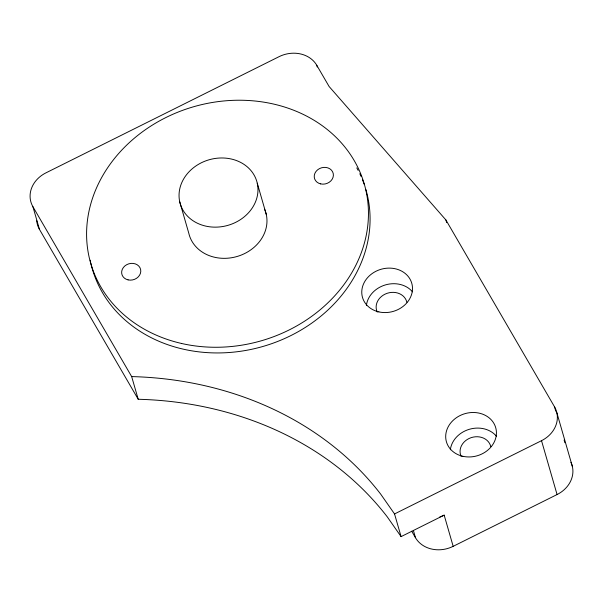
<?xml version="1.0" encoding="UTF-8"?>
<svg xmlns="http://www.w3.org/2000/svg" width="603" height="603" viewBox="0 0 603 603"><rect width="100%" height="100%" fill="white"/><g stroke="black" fill="none" stroke-linecap="round" stroke-linejoin="round"><path stroke-width="0.9" d="M401.085 536.617L394.543 513.937L541.524 440.68A28.484 24.361 -16.1 0 0 554.526 406.814L445.911 219.974L329.102 86.5L316.756 65.267A28.484 24.361 -16.1 0 0 279.068 56.667L45.926 172.865A28.484 24.361 -16.1 0 0 32.924 206.723L39.474 229.411L138.215 399.269A343.936 294.189 -16.1 0 1 387.224 516.801L401.085 536.617L444.17 515.143L453.17 546.333L557.074 494.55A28.484 24.361 -16.1 0 0 570.92 462.305M394.543 513.937L380.681 494.121A343.936 294.189 -16.1 0 0 131.665 376.589L32.924 206.723M411.713 531.235L415.49 537.733A28.484 24.361 -16.1 0 0 453.17 546.333M556.855 412.738L572.405 466.609M554.526 406.814L555.823 411.306M564.114 440.039L564.89 442.73M541.524 440.68L557.074 494.55M445.911 219.974L446.665 222.59M316.756 65.267L317.261 67.016M413.432 530.602L415.49 537.733M257.255 183.176A39.873 34.107 -16.1 0 1 205.646 226.087A39.873 34.107 -16.1 0 1 192.636 168.425A39.873 34.107 -16.1 0 1 257.255 183.176L266.255 214.367M179.769 201.945L188.769 233.135A39.873 34.107 -16.1 0 0 238.042 256.2A39.873 34.107 -16.1 0 0 264.604 209.264M131.665 376.589L138.215 399.269M39.474 229.411A28.484 24.361 -16.1 0 1 36.715 220.781M444.17 515.143A28.484 24.361 -16.1 0 1 439.873 516.922M365.878 189.576A142.414 121.821 -16.1 0 1 259.667 347.366A142.414 121.821 -16.1 0 1 90.782 262.946M90.586 262.034A142.414 121.821 -16.1 0 1 90.209 260.21M356.788 167.898A142.414 121.821 -16.1 0 1 358.129 170.378M359.81 173.739A142.414 121.821 -16.1 0 1 361.001 176.31M362.478 179.792A142.414 121.821 -16.1 0 1 364.152 184.201M377.282 312.105A15.663 13.402 -16.1 0 1 387.201 293.284A15.663 13.402 -16.1 0 1 406.852 302.246M461.212 456.486A15.663 13.402 -16.1 0 1 471.131 437.665A15.663 13.402 -16.1 0 1 490.782 446.627M366.405 305.397A25.635 21.927 -16.1 0 1 385.407 284.91A25.635 21.927 -16.1 0 1 412.527 291.844M450.335 449.778A25.635 21.927 -16.1 0 1 469.338 429.291A25.635 21.927 -16.1 0 1 496.457 436.225M462.787 456.275A25.635 21.927 -16.1 0 0 495.968 428.688A25.635 21.927 -16.1 0 0 454.428 419.206A25.635 21.927 -16.1 0 0 462.787 456.275M378.857 311.894A25.635 21.927 -16.1 0 0 412.037 284.307A25.635 21.927 -16.1 0 0 370.498 274.825A25.635 21.927 -16.1 0 0 378.857 311.894M128.085 279.882A9.686 8.284 -16.1 0 0 140.62 269.466A9.686 8.284 -16.1 0 0 124.927 265.885A9.686 8.284 -16.1 0 0 128.085 279.882M320.69 183.9A9.686 8.284 -16.1 0 0 333.218 173.476A9.686 8.284 -16.1 0 0 317.525 169.895A9.686 8.284 -16.1 0 0 320.69 183.9M181.556 343.469A142.414 121.821 -16.1 0 0 365.878 190.231A142.414 121.821 -16.1 0 0 135.11 137.552A142.414 121.821 -16.1 0 0 181.556 343.469"/></g></svg>
